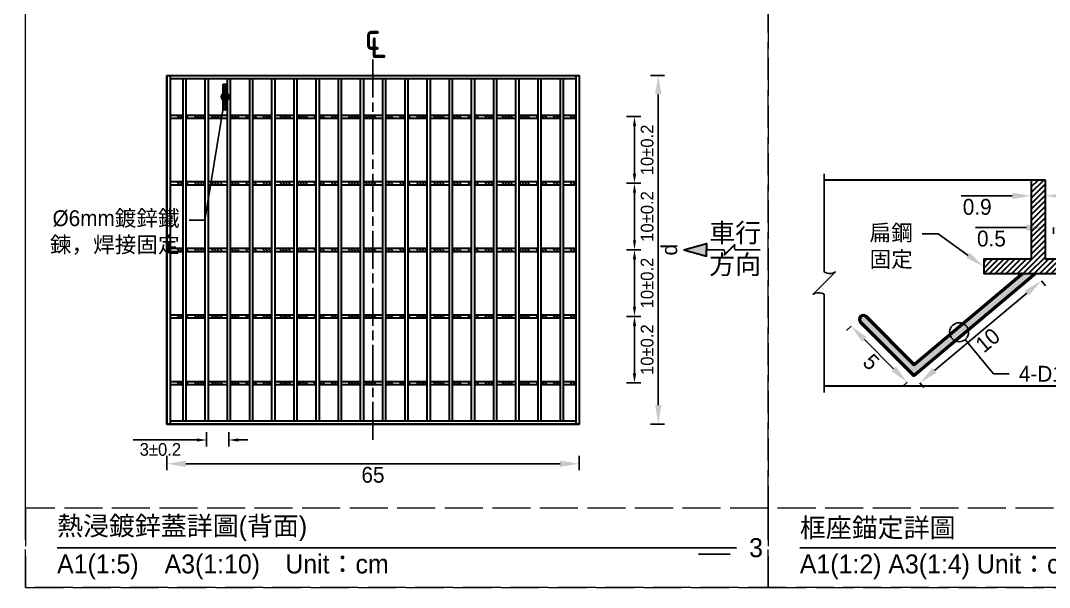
# Model space of a CAD drawing. Extents: x -2640 to 1802, y -2159 to 447.
# Drawn here: x -781.5 to -457, y -1114 to -935.2 of the extents above; entities that cross this region are included whole.
import ezdxf
from ezdxf import colors
from ezdxf.entities.mleader import LeaderData, LeaderLine
from ezdxf.math import Vec2, Vec3

# ---------------------------------------------------------------- set-up
doc = ezdxf.new("R2010")
doc.units = 0
doc.header["$MEASUREMENT"] = 0
doc.linetypes.add('ACAD_ISO02W100', pattern=[15, 12, -3])
doc.linetypes.add('ACAD_ISO08W100', pattern=[36, 24, -3, 6, -3])
doc.layers.add('一、4.基本-隱藏', color=9, linetype='ACAD_ISO02W100', lineweight=20, plot=False)
doc.layers.add('三、3.文字-註解文字', color=2, linetype='Continuous')
for name, color, linetype, lineweight in [('二、2.繪圖-施作項目', 181, 'Continuous', 30), ('二、5.繪圖-鋼筋', 60, 'Continuous', 50), ('二、6.繪圖-其他施作項目', 35, 'Continuous', 30)]:
    doc.layers.add(name, color=color, linetype=linetype, lineweight=lineweight)
doc.styles.add('次圖名(詳圖)', font='MS PGothic.ttf', dxfattribs={"height": 6})
doc.styles.add('註解文字', font='MS PGothic.ttf', dxfattribs={"height": 4})
doc.styles.add('註解文字(詳圖)', font='MS PGothic.ttf', dxfattribs={"height": 5})
doc.dimstyles.new('註解文字', dxfattribs={"dimtxt": 4, "dimasz": 3, "dimexe": 2, "dimexo": 5, "dimgap": 1, "dimtad": 2, "dimzin": 0, "dimdsep": 46, "dimtxsty": '註解文字', "dimcen": 0.1, "dimclrd": 144, "dimclre": 144, "dimclrt": 256, "dimadec": 0, "dimazin": 0, "dimtfac": 1, "dimtofl": 0, "dimtmove": 0, "dimatfit": 3, "dimfxlon": 1, "dimtolj": 1, "dimtzin": 0, "dimlwd": -1, "dimlwe": -1, "dimarcsym": 1})
doc.dimstyles.new('註解文字(詳圖)', dxfattribs={"dimtxt": 5, "dimasz": 6, "dimexe": 2, "dimexo": 5, "dimgap": 1, "dimtad": 2, "dimzin": 0, "dimdsep": 46, "dimtxsty": '註解文字(詳圖)', "dimcen": 0.1, "dimclrd": 144, "dimclre": 144, "dimclrt": 256, "dimadec": 0, "dimazin": 0, "dimtfac": 1, "dimtofl": 0, "dimtmove": 0, "dimatfit": 3, "dimfxlon": 1, "dimtolj": 1, "dimtzin": 0, "dimlwd": -1, "dimlwe": -1, "dimarcsym": 1})

# ---------------------------------------------------------------- blocks, each defined once
blk = doc.blocks.new('_Dot')
at = {"color": 0, "linetype": 'ByBlock', "lineweight": -2}
blk.add_line((-0.5, 0), (-1, 0), dxfattribs=at)
at = {"color": 0, "linetype": 'ByBlock', "const_width": 0.5}
blk.add_lwpolyline([(-0.25, 0, 1), (0.25, 0, 1)], format="xyb", close=True, dxfattribs=at)
blk = doc.blocks.new('*D60')
at = {"layer": 'Defpoints', "color": 0, "transparency": 16777216}
for p in [(-461.44, -1015), (-499.75, -1047.14), (-497.82, -1049.44)]:
    blk.add_point(p, dxfattribs=at)
at = {"layer": '三、3.文字-註解文字', "color": 144, "transparency": 16777216}
for p, q in [((-459.51, -1017.3), (-458.23, -1018.83)), ((-464.11, -1021.15), (-493.22, -1045.58)), ((-497.82, -1049.44), (-496.53, -1050.97))]:
    blk.add_line(p, q, dxfattribs=at)
for points in [[(-464.75, -1020.39), (-463.47, -1021.92), (-459.51, -1017.3)], [(-493.86, -1044.81), (-492.58, -1046.35), (-497.82, -1049.44)]]:
    blk.add_solid(points, dxfattribs=at)
at = {"layer": '三、3.文字-註解文字', "transparency": 16777216, "insert": (-476.42, -1036.05), "char_height": 5, "attachment_point": 5, "rotation": 40, "style": '註解文字(詳圖)'}
blk.add_mtext('\\A1;10', dxfattribs=at)
blk = doc.blocks.new('*D61')
at = {"layer": 'Defpoints', "color": 0, "transparency": 16777216}
for p in [(-519.54, -1031.58), (-517.42, -1029.46), (-499.75, -1047.14)]:
    blk.add_point(p, dxfattribs=at)
at = {"layer": '三、3.文字-註解文字', "color": 144, "transparency": 16777216}
for p, q in [((-519.54, -1031.58), (-520.96, -1033)), ((-506.11, -1045.02), (-515.3, -1035.83)), ((-501.87, -1049.26), (-503.28, -1050.67))]:
    blk.add_line(p, q, dxfattribs=at)
for points in [[(-514.59, -1035.12), (-516.01, -1036.53), (-519.54, -1031.58)], [(-505.4, -1044.31), (-506.82, -1045.73), (-501.87, -1049.26)]]:
    blk.add_solid(points, dxfattribs=at)
at = {"layer": '三、3.文字-註解文字', "transparency": 16777216, "insert": (-513.18, -1042.9), "char_height": 5, "attachment_point": 5, "rotation": 315, "style": '註解文字(詳圖)'}
blk.add_mtext('\\A1;5', dxfattribs=at)
blk = doc.blocks.new('_DotBlank')
at = {"color": 0, "linetype": 'ByBlock', "lineweight": -2}
blk.add_line((-0.5, 0), (-1, 0), dxfattribs=at)
blk.add_circle((0, 0), 0.5, dxfattribs=at)
blk = doc.blocks.new('*D59')
at = {"layer": 'Defpoints', "color": 0, "transparency": 16777216}
for p in [(-462.69, -985.5), (-458.19, -985.5), (-462.69, -990.5)]:
    blk.add_point(p, dxfattribs=at)
at = {"layer": '三、3.文字-註解文字', "color": 144, "transparency": 16777216}
for p, q in [((-468.69, -990.5), (-484.79, -990.5)), ((-462.69, -990.5), (-462.69, -992.5)), ((-458.19, -990.5), (-458.19, -992.5)), ((-452.19, -990.5), (-446.19, -990.5))]:
    blk.add_line(p, q, dxfattribs=at)
for points in [[(-468.69, -989.5), (-468.69, -991.5), (-462.69, -990.5)], [(-452.19, -989.5), (-452.19, -991.5), (-458.19, -990.5)]]:
    blk.add_solid(points, dxfattribs=at)
at = {"layer": '三、3.文字-註解文字', "transparency": 16777216, "insert": (-479.74, -994), "char_height": 5, "attachment_point": 5, "style": '註解文字(詳圖)'}
blk.add_mtext('\\A1;0.9', dxfattribs=at)
blk = doc.blocks.new('*D58')
at = {"layer": 'Defpoints', "color": 0, "transparency": 16777216}
for p in [(-458.19, -1000.19), (-458.19, -1000.5), (-455.69, -1000.19)]:
    blk.add_point(p, dxfattribs=at)
at = {"layer": '三、3.文字-註解文字', "color": 144, "transparency": 16777216}
for p, q in [((-464.19, -1000.5), (-480.32, -1000.5)), ((-458.19, -1000.5), (-458.19, -1002.5)), ((-455.69, -1000.5), (-455.69, -1002.5)), ((-449.69, -1000.5), (-443.69, -1000.5))]:
    blk.add_line(p, q, dxfattribs=at)
for points in [[(-464.19, -999.5), (-464.19, -1001.5), (-458.19, -1000.5)], [(-449.69, -999.5), (-449.69, -1001.5), (-455.69, -1000.5)]]:
    blk.add_solid(points, dxfattribs=at)
at = {"layer": '三、3.文字-註解文字', "transparency": 16777216, "insert": (-475.26, -1004), "char_height": 5, "attachment_point": 5, "style": '註解文字(詳圖)'}
blk.add_mtext('\\A1;0.5', dxfattribs=at)
blk = doc.blocks.new('*D85')
at = {"layer": 'Defpoints', "color": 0, "transparency": 16777216}
for p in [(-605.35, -952.5), (-605.35, -1062.5), (-580.35, -1062.5)]:
    blk.add_point(p, dxfattribs=at)
at = {"layer": '三、3.文字-註解文字', "color": 144, "transparency": 16777216}
for p, q in [((-582.85, -952.5), (-578.35, -952.5)), ((-580.35, -958.5), (-580.35, -1056.5)), ((-582.85, -1062.5), (-578.35, -1062.5))]:
    blk.add_line(p, q, dxfattribs=at)
for points in [[(-581.35, -958.5), (-579.35, -958.5), (-580.35, -952.5)], [(-581.35, -1056.5), (-579.35, -1056.5), (-580.35, -1062.5)]]:
    blk.add_solid(points, dxfattribs=at)
at = {"layer": '三、3.文字-註解文字', "transparency": 16777216, "insert": (-576.85, -1007.5), "char_height": 5, "attachment_point": 5, "rotation": 90, "style": '註解文字(詳圖)'}
blk.add_mtext('\\A1;d', dxfattribs=at)
blk = doc.blocks.new('*D86')
at = {"layer": 'Defpoints', "color": 0, "transparency": 16777216}
for p in [(-606.35, -965.5), (-606.35, -986.5), (-587.85, -986.5)]:
    blk.add_point(p, dxfattribs=at)
at = {"layer": '三、3.文字-註解文字', "color": 144, "transparency": 16777216}
for p, q in [((-590.35, -965.5), (-585.85, -965.5)), ((-587.85, -968.5), (-587.85, -983.5)), ((-590.35, -986.5), (-585.85, -986.5))]:
    blk.add_line(p, q, dxfattribs=at)
for points in [[(-588.35, -968.5), (-587.35, -968.5), (-587.85, -965.5)], [(-588.35, -983.5), (-587.35, -983.5), (-587.85, -986.5)]]:
    blk.add_solid(points, dxfattribs=at)
at = {"layer": '三、3.文字-註解文字', "transparency": 16777216, "insert": (-583.85, -976), "char_height": 4, "attachment_point": 5, "rotation": 90, "style": '註解文字'}
blk.add_mtext('\\A1;10%%P0.2', dxfattribs=at)
blk = doc.blocks.new('*D87')
at = {"layer": 'Defpoints', "color": 0, "transparency": 16777216}
for p in [(-606.35, -986.5), (-606.35, -1007.5), (-587.85, -1007.5)]:
    blk.add_point(p, dxfattribs=at)
at = {"layer": '三、3.文字-註解文字', "color": 144, "transparency": 16777216}
for p, q in [((-590.35, -986.5), (-585.85, -986.5)), ((-587.85, -989.5), (-587.85, -1004.5)), ((-590.35, -1007.5), (-585.85, -1007.5))]:
    blk.add_line(p, q, dxfattribs=at)
for points in [[(-588.35, -989.5), (-587.35, -989.5), (-587.85, -986.5)], [(-588.35, -1004.5), (-587.35, -1004.5), (-587.85, -1007.5)]]:
    blk.add_solid(points, dxfattribs=at)
at = {"layer": '三、3.文字-註解文字', "transparency": 16777216, "insert": (-583.85, -997), "char_height": 4, "attachment_point": 5, "rotation": 90, "style": '註解文字'}
blk.add_mtext('\\A1;10%%P0.2', dxfattribs=at)
blk = doc.blocks.new('*D88')
at = {"layer": 'Defpoints', "color": 0, "transparency": 16777216}
for p in [(-606.35, -1007.5), (-606.35, -1028.5), (-587.85, -1028.5)]:
    blk.add_point(p, dxfattribs=at)
at = {"layer": '三、3.文字-註解文字', "color": 144, "transparency": 16777216}
for p, q in [((-590.35, -1007.5), (-585.85, -1007.5)), ((-587.85, -1010.5), (-587.85, -1025.5)), ((-590.35, -1028.5), (-585.85, -1028.5))]:
    blk.add_line(p, q, dxfattribs=at)
for points in [[(-588.35, -1010.5), (-587.35, -1010.5), (-587.85, -1007.5)], [(-588.35, -1025.5), (-587.35, -1025.5), (-587.85, -1028.5)]]:
    blk.add_solid(points, dxfattribs=at)
at = {"layer": '三、3.文字-註解文字', "transparency": 16777216, "insert": (-583.85, -1018), "char_height": 4, "attachment_point": 5, "rotation": 90, "style": '註解文字'}
blk.add_mtext('\\A1;10%%P0.2', dxfattribs=at)
blk = doc.blocks.new('*D89')
at = {"layer": 'Defpoints', "color": 0, "transparency": 16777216}
for p in [(-735.35, -1062.5), (-605.35, -1062.5), (-605.35, -1075)]:
    blk.add_point(p, dxfattribs=at)
at = {"layer": '三、3.文字-註解文字', "color": 144, "transparency": 16777216}
for p, q in [((-735.35, -1072.5), (-735.35, -1077)), ((-605.35, -1072.5), (-605.35, -1077)), ((-729.35, -1075), (-611.35, -1075))]:
    blk.add_line(p, q, dxfattribs=at)
for points in [[(-729.35, -1074), (-729.35, -1076), (-735.35, -1075)], [(-611.35, -1074), (-611.35, -1076), (-605.35, -1075)]]:
    blk.add_solid(points, dxfattribs=at)
at = {"layer": '三、3.文字-註解文字', "transparency": 16777216, "insert": (-670.35, -1078.5), "char_height": 5, "attachment_point": 5, "style": '註解文字(詳圖)'}
blk.add_mtext('\\A1;65', dxfattribs=at)
blk = doc.blocks.new('*D90')
at = {"layer": 'Defpoints', "color": 0, "transparency": 16777216}
for p in [(-722.85, -1055.5), (-715.85, -1055.5), (-715.85, -1067.5)]:
    blk.add_point(p, dxfattribs=at)
at = {"layer": '三、3.文字-註解文字', "color": 144, "transparency": 16777216}
for p, q in [((-725.85, -1067.5), (-745.98, -1067.5)), ((-722.85, -1065), (-722.85, -1069.5)), ((-715.85, -1065), (-715.85, -1069.5)), ((-712.85, -1067.5), (-709.85, -1067.5))]:
    blk.add_line(p, q, dxfattribs=at)
for points in [[(-725.85, -1067), (-725.85, -1068), (-722.85, -1067.5)], [(-712.85, -1067), (-712.85, -1068), (-715.85, -1067.5)]]:
    blk.add_solid(points, dxfattribs=at)
at = {"layer": '三、3.文字-註解文字', "transparency": 16777216, "insert": (-737.41, -1070.5), "char_height": 4, "attachment_point": 5, "style": '註解文字'}
blk.add_mtext('\\A1;3%%P0.2', dxfattribs=at)
blk = doc.blocks.new('車行方向')
at = {"layer": '二、6.繪圖-其他施作項目', "ltscale": 0.1}
h = blk.add_hatch(color=256, dxfattribs=at)
h.dxf.hatch_style = 1
h.paths.add_polyline_path([(122.72, 334.65), (115.6, 332.66), (122.72, 330.66), (122.72, 332.65)])
for points in [[(115.6, 332.66), (122.72, 334.65), (122.72, 332.65), (122.72, 332.65)], [(115.6, 332.66), (122.72, 330.66), (122.72, 332.65), (122.72, 332.65)]]:
    blk.add_lwpolyline(points, dxfattribs=at)
at = {"layer": '二、6.繪圖-其他施作項目', "ltscale": 0.1, "const_width": 0.5}
blk.add_lwpolyline([(128.24, 332.65, 0.282843), (128.24, 334.42), (131.78, 330.88, -0.282843), (131.78, 332.65)], format="xyb", dxfattribs=at)
for points in [[(122.72, 332.65), (128.24, 332.65)], [(131.78, 332.65), (139.68, 332.65)]]:
    blk.add_lwpolyline(points, dxfattribs=at)
blk = doc.blocks.new('*D84')
at = {"layer": 'Defpoints', "color": 0, "transparency": 16777216}
for p in [(-606.35, -1028.5), (-606.35, -1049.5), (-587.85, -1049.5)]:
    blk.add_point(p, dxfattribs=at)
at = {"layer": '三、3.文字-註解文字', "color": 144, "transparency": 16777216}
for p, q in [((-590.35, -1028.5), (-585.85, -1028.5)), ((-587.85, -1031.5), (-587.85, -1046.5)), ((-590.35, -1049.5), (-585.85, -1049.5))]:
    blk.add_line(p, q, dxfattribs=at)
for points in [[(-588.35, -1031.5), (-587.35, -1031.5), (-587.85, -1028.5)], [(-588.35, -1046.5), (-587.35, -1046.5), (-587.85, -1049.5)]]:
    blk.add_solid(points, dxfattribs=at)
at = {"layer": '三、3.文字-註解文字', "transparency": 16777216, "insert": (-583.85, -1039), "char_height": 4, "attachment_point": 5, "rotation": 90, "style": '註解文字'}
blk.add_mtext('\\A1;10%%P0.2', dxfattribs=at)

msp = doc.modelspace()

# ---------------------------------------------------------------- hatches: boundary and pattern name
at = {"layer": '二、2.繪圖-施作項目'}
h = msp.add_hatch(dxfattribs=at)
h.set_pattern_fill('ANSI37', color=144, scale=5)
h.set_pattern_definition([(45, (312.1575, -27.59146), (-0.44194174, 0.44194174), []), (135, (312.1575, -27.59146), (-0.44194174, -0.44194174), [])])
h.paths.add_polyline_path([(-716.347, -955.25), (-717.597, -955.25), (-717.597, -963.25), (-716.347, -963.25)])
h = msp.add_hatch(dxfattribs=at)
h.set_pattern_fill('ANSI34', color=256, scale=0.2, angle=270)
h.set_pattern_definition([(315, (-3965.2845, -3882.5812), (2.6940768, 2.6940768), []), (315, (-3965.2845, -3883.4792), (2.6940768, 2.6940768), []), (315, (-3965.2845, -3884.3773), (2.6940768, 2.6940768), []), (315, (-3965.2845, -3885.2753), (2.6940768, 2.6940768), [])])
h.paths.add_polyline_path([(-730.347, -965), (-734.347, -965), (-734.347, -966), (-730.347, -966)])
h.paths.add_polyline_path([(-723.347, -965), (-729.347, -965), (-729.347, -966), (-723.347, -966)])
h.paths.add_polyline_path([(-716.347, -965), (-722.347, -965), (-722.347, -966), (-716.347, -966)])
h.paths.add_polyline_path([(-709.347, -965), (-715.347, -965), (-715.347, -966), (-709.347, -966)])
h.paths.add_polyline_path([(-702.347, -965), (-708.347, -965), (-708.347, -966), (-702.347, -966)])
h.paths.add_polyline_path([(-695.347, -965), (-701.347, -965), (-701.347, -966), (-695.347, -966)])
h.paths.add_polyline_path([(-688.347, -965), (-694.347, -965), (-694.347, -966), (-688.347, -966)])
h.paths.add_polyline_path([(-681.347, -965), (-687.347, -965), (-687.347, -966), (-681.347, -966)])
h.paths.add_polyline_path([(-674.347, -965), (-680.347, -965), (-680.347, -966), (-674.347, -966)])
h.paths.add_polyline_path([(-667.347, -965), (-673.347, -965), (-673.347, -966), (-667.347, -966)])
h.paths.add_polyline_path([(-660.347, -965), (-666.347, -965), (-666.347, -966), (-660.347, -966)])
h.paths.add_polyline_path([(-653.347, -965), (-659.347, -965), (-659.347, -966), (-653.347, -966)])
h.paths.add_polyline_path([(-646.347, -965), (-652.347, -965), (-652.347, -966), (-646.347, -966)])
h.paths.add_polyline_path([(-639.347, -965), (-645.347, -965), (-645.347, -966), (-639.347, -966)])
h.paths.add_polyline_path([(-632.347, -965), (-638.347, -965), (-638.347, -966), (-632.347, -966)])
h.paths.add_polyline_path([(-625.347, -965), (-631.347, -965), (-631.347, -966), (-625.347, -966)])
h.paths.add_polyline_path([(-618.347, -965), (-624.347, -965), (-624.347, -966), (-618.347, -966)])
h.paths.add_polyline_path([(-611.347, -965), (-617.347, -965), (-617.347, -966), (-611.347, -966)])
h.paths.add_polyline_path([(-606.347, -965), (-610.347, -965), (-610.347, -966), (-606.347, -966)])
h = msp.add_hatch(dxfattribs=at)
h.set_pattern_fill('ANSI34', color=256, scale=0.2, angle=270)
h.set_pattern_definition([(315, (-3965.2845, -3903.5812), (2.6940768, 2.6940768), []), (315, (-3965.2845, -3904.4792), (2.6940768, 2.6940768), []), (315, (-3965.2845, -3905.3773), (2.6940768, 2.6940768), []), (315, (-3965.2845, -3906.2753), (2.6940768, 2.6940768), [])])
h.paths.add_polyline_path([(-730.347, -986), (-734.347, -986), (-734.347, -987), (-730.347, -987)])
h.paths.add_polyline_path([(-723.347, -986), (-729.347, -986), (-729.347, -987), (-723.347, -987)])
h.paths.add_polyline_path([(-716.347, -986), (-722.347, -986), (-722.347, -987), (-716.347, -987)])
h.paths.add_polyline_path([(-709.347, -986), (-715.347, -986), (-715.347, -987), (-709.347, -987)])
h.paths.add_polyline_path([(-702.347, -986), (-708.347, -986), (-708.347, -987), (-702.347, -987)])
h.paths.add_polyline_path([(-695.347, -986), (-701.347, -986), (-701.347, -987), (-695.347, -987)])
h.paths.add_polyline_path([(-688.347, -986), (-694.347, -986), (-694.347, -987), (-688.347, -987)])
h.paths.add_polyline_path([(-681.347, -986), (-687.347, -986), (-687.347, -987), (-681.347, -987)])
h.paths.add_polyline_path([(-674.347, -986), (-680.347, -986), (-680.347, -987), (-674.347, -987)])
h.paths.add_polyline_path([(-667.347, -986), (-673.347, -986), (-673.347, -987), (-667.347, -987)])
h.paths.add_polyline_path([(-660.347, -986), (-666.347, -986), (-666.347, -987), (-660.347, -987)])
h.paths.add_polyline_path([(-653.347, -986), (-659.347, -986), (-659.347, -987), (-653.347, -987)])
h.paths.add_polyline_path([(-646.347, -986), (-652.347, -986), (-652.347, -987), (-646.347, -987)])
h.paths.add_polyline_path([(-639.347, -986), (-645.347, -986), (-645.347, -987), (-639.347, -987)])
h.paths.add_polyline_path([(-632.347, -986), (-638.347, -986), (-638.347, -987), (-632.347, -987)])
h.paths.add_polyline_path([(-625.347, -986), (-631.347, -986), (-631.347, -987), (-625.347, -987)])
h.paths.add_polyline_path([(-618.347, -986), (-624.347, -986), (-624.347, -987), (-618.347, -987)])
h.paths.add_polyline_path([(-611.347, -986), (-617.347, -986), (-617.347, -987), (-611.347, -987)])
h.paths.add_polyline_path([(-606.347, -986), (-610.347, -986), (-610.347, -987), (-606.347, -987)])
h = msp.add_hatch(dxfattribs=at)
h.set_pattern_fill('ANSI31', color=256, scale=10)
h.set_pattern_definition([(45, (-409.7585, 28.7088), (-0.8838835, 0.8838835), [])])
h.paths.add_polyline_path([(-462.693, -1010.5), (-477.693, -1010.5), (-477.693, -1015), (-445.193, -1015), (-445.193, -1010.5), (-458.193, -1010.5), (-458.193, -985.5), (-462.693, -985.5)])
h = msp.add_hatch(dxfattribs=at)
h.set_pattern_fill('ANSI34', color=256, scale=0.2, angle=270)
h.set_pattern_definition([(315, (-3965.2845, -3924.5812), (2.6940768, 2.6940768), []), (315, (-3965.2845, -3925.4792), (2.6940768, 2.6940768), []), (315, (-3965.2845, -3926.3773), (2.6940768, 2.6940768), []), (315, (-3965.2845, -3927.2753), (2.6940768, 2.6940768), [])])
h.paths.add_polyline_path([(-730.347, -1007), (-734.347, -1007), (-734.347, -1008), (-730.347, -1008)])
h.paths.add_polyline_path([(-723.347, -1007), (-729.347, -1007), (-729.347, -1008), (-723.347, -1008)])
h.paths.add_polyline_path([(-716.347, -1007), (-722.347, -1007), (-722.347, -1008), (-716.347, -1008)])
h.paths.add_polyline_path([(-709.347, -1007), (-715.347, -1007), (-715.347, -1008), (-709.347, -1008)])
h.paths.add_polyline_path([(-702.347, -1007), (-708.347, -1007), (-708.347, -1008), (-702.347, -1008)])
h.paths.add_polyline_path([(-695.347, -1007), (-701.347, -1007), (-701.347, -1008), (-695.347, -1008)])
h.paths.add_polyline_path([(-688.347, -1007), (-694.347, -1007), (-694.347, -1008), (-688.347, -1008)])
h.paths.add_polyline_path([(-681.347, -1007), (-687.347, -1007), (-687.347, -1008), (-681.347, -1008)])
h.paths.add_polyline_path([(-674.347, -1007), (-680.347, -1007), (-680.347, -1008), (-674.347, -1008)])
h.paths.add_polyline_path([(-667.347, -1007), (-673.347, -1007), (-673.347, -1008), (-667.347, -1008)])
h.paths.add_polyline_path([(-660.347, -1007), (-666.347, -1007), (-666.347, -1008), (-660.347, -1008)])
h.paths.add_polyline_path([(-653.347, -1007), (-659.347, -1007), (-659.347, -1008), (-653.347, -1008)])
h.paths.add_polyline_path([(-646.347, -1007), (-652.347, -1007), (-652.347, -1008), (-646.347, -1008)])
h.paths.add_polyline_path([(-639.347, -1007), (-645.347, -1007), (-645.347, -1008), (-639.347, -1008)])
h.paths.add_polyline_path([(-632.347, -1007), (-638.347, -1007), (-638.347, -1008), (-632.347, -1008)])
h.paths.add_polyline_path([(-625.347, -1007), (-631.347, -1007), (-631.347, -1008), (-625.347, -1008)])
h.paths.add_polyline_path([(-618.347, -1007), (-624.347, -1007), (-624.347, -1008), (-618.347, -1008)])
h.paths.add_polyline_path([(-611.347, -1007), (-617.347, -1007), (-617.347, -1008), (-611.347, -1008)])
h.paths.add_polyline_path([(-606.347, -1007), (-610.347, -1007), (-610.347, -1008), (-606.347, -1008)])
h = msp.add_hatch(dxfattribs=at)
h.set_pattern_fill('ANSI34', color=256, scale=0.2, angle=270)
h.set_pattern_definition([(315, (-3965.2845, -3945.5812), (2.6940768, 2.6940768), []), (315, (-3965.2845, -3946.4792), (2.6940768, 2.6940768), []), (315, (-3965.2845, -3947.3773), (2.6940768, 2.6940768), []), (315, (-3965.2845, -3948.2753), (2.6940768, 2.6940768), [])])
h.paths.add_polyline_path([(-730.347, -1028), (-734.347, -1028), (-734.347, -1029), (-730.347, -1029)])
h.paths.add_polyline_path([(-723.347, -1028), (-729.347, -1028), (-729.347, -1029), (-723.347, -1029)])
h.paths.add_polyline_path([(-716.347, -1028), (-722.347, -1028), (-722.347, -1029), (-716.347, -1029)])
h.paths.add_polyline_path([(-709.347, -1028), (-715.347, -1028), (-715.347, -1029), (-709.347, -1029)])
h.paths.add_polyline_path([(-702.347, -1028), (-708.347, -1028), (-708.347, -1029), (-702.347, -1029)])
h.paths.add_polyline_path([(-695.347, -1028), (-701.347, -1028), (-701.347, -1029), (-695.347, -1029)])
h.paths.add_polyline_path([(-688.347, -1028), (-694.347, -1028), (-694.347, -1029), (-688.347, -1029)])
h.paths.add_polyline_path([(-681.347, -1028), (-687.347, -1028), (-687.347, -1029), (-681.347, -1029)])
h.paths.add_polyline_path([(-674.347, -1028), (-680.347, -1028), (-680.347, -1029), (-674.347, -1029)])
h.paths.add_polyline_path([(-667.347, -1028), (-673.347, -1028), (-673.347, -1029), (-667.347, -1029)])
h.paths.add_polyline_path([(-660.347, -1028), (-666.347, -1028), (-666.347, -1029), (-660.347, -1029)])
h.paths.add_polyline_path([(-653.347, -1028), (-659.347, -1028), (-659.347, -1029), (-653.347, -1029)])
h.paths.add_polyline_path([(-646.347, -1028), (-652.347, -1028), (-652.347, -1029), (-646.347, -1029)])
h.paths.add_polyline_path([(-639.347, -1028), (-645.347, -1028), (-645.347, -1029), (-639.347, -1029)])
h.paths.add_polyline_path([(-632.347, -1028), (-638.347, -1028), (-638.347, -1029), (-632.347, -1029)])
h.paths.add_polyline_path([(-625.347, -1028), (-631.347, -1028), (-631.347, -1029), (-625.347, -1029)])
h.paths.add_polyline_path([(-618.347, -1028), (-624.347, -1028), (-624.347, -1029), (-618.347, -1029)])
h.paths.add_polyline_path([(-611.347, -1028), (-617.347, -1028), (-617.347, -1029), (-611.347, -1029)])
h.paths.add_polyline_path([(-606.347, -1028), (-610.347, -1028), (-610.347, -1029), (-606.347, -1029)])
h = msp.add_hatch(dxfattribs=at)
h.set_pattern_fill('ANSI34', color=256, scale=0.2, angle=270)
h.set_pattern_definition([(315, (-3965.2845, -3966.5812), (2.6940768, 2.6940768), []), (315, (-3965.2845, -3967.4792), (2.6940768, 2.6940768), []), (315, (-3965.2845, -3968.3773), (2.6940768, 2.6940768), []), (315, (-3965.2845, -3969.2753), (2.6940768, 2.6940768), [])])
h.paths.add_polyline_path([(-730.347, -1049), (-734.347, -1049), (-734.347, -1050), (-730.347, -1050)])
h.paths.add_polyline_path([(-723.347, -1049), (-729.347, -1049), (-729.347, -1050), (-723.347, -1050)])
h.paths.add_polyline_path([(-716.347, -1049), (-722.347, -1049), (-722.347, -1050), (-716.347, -1050)])
h.paths.add_polyline_path([(-709.347, -1049), (-715.347, -1049), (-715.347, -1050), (-709.347, -1050)])
h.paths.add_polyline_path([(-702.347, -1049), (-708.347, -1049), (-708.347, -1050), (-702.347, -1050)])
h.paths.add_polyline_path([(-695.347, -1049), (-701.347, -1049), (-701.347, -1050), (-695.347, -1050)])
h.paths.add_polyline_path([(-688.347, -1049), (-694.347, -1049), (-694.347, -1050), (-688.347, -1050)])
h.paths.add_polyline_path([(-681.347, -1049), (-687.347, -1049), (-687.347, -1050), (-681.347, -1050)])
h.paths.add_polyline_path([(-674.347, -1049), (-680.347, -1049), (-680.347, -1050), (-674.347, -1050)])
h.paths.add_polyline_path([(-667.347, -1049), (-673.347, -1049), (-673.347, -1050), (-667.347, -1050)])
h.paths.add_polyline_path([(-660.347, -1049), (-666.347, -1049), (-666.347, -1050), (-660.347, -1050)])
h.paths.add_polyline_path([(-653.347, -1049), (-659.347, -1049), (-659.347, -1050), (-653.347, -1050)])
h.paths.add_polyline_path([(-646.347, -1049), (-652.347, -1049), (-652.347, -1050), (-646.347, -1050)])
h.paths.add_polyline_path([(-639.347, -1049), (-645.347, -1049), (-645.347, -1050), (-639.347, -1050)])
h.paths.add_polyline_path([(-632.347, -1049), (-638.347, -1049), (-638.347, -1050), (-632.347, -1050)])
h.paths.add_polyline_path([(-625.347, -1049), (-631.347, -1049), (-631.347, -1050), (-625.347, -1050)])
h.paths.add_polyline_path([(-618.347, -1049), (-624.347, -1049), (-624.347, -1050), (-618.347, -1050)])
h.paths.add_polyline_path([(-611.347, -1049), (-617.347, -1049), (-617.347, -1050), (-611.347, -1050)])
h.paths.add_polyline_path([(-606.347, -1049), (-610.347, -1049), (-610.347, -1050), (-606.347, -1050)])
at = {"layer": '二、5.繪圖-鋼筋'}
h = msp.add_hatch(color=256, dxfattribs=at)
h.dxf.hatch_style = 1
h.paths.add_polyline_path([(-461.443, -1015), (-465.333, -1015), (-499.598, -1043.752), (-514.771, -1028.578, 1), (-516.539, -1030.346), (-499.745, -1047.139)])

# ---------------------------------------------------------------- linework, layer by layer
at = {"layer": '一、4.基本-隱藏'}
for points in [[(-780, -607), (0, -607), (0, -1114), (-780, -1114)], [(-780, -932), (-545.693, -932), (-545.693, -1089), (-780, -1089)], [(-545.693, -932), (-365.693, -932), (-365.693, -1089), (-545.693, -1089)], [(-780, -1114), (-545.693, -1114), (-545.693, -1089), (-780, -1089)], [(-545.693, -1114), (-365.693, -1114), (-365.693, -1089), (-545.693, -1089)]]:
    msp.add_lwpolyline(points, close=True, dxfattribs=at)
at = {"layer": '三、3.文字-註解文字', "linetype": 'ACAD_ISO08W100', "ltscale": 0.5}
msp.add_lwpolyline([(-670.347, -947.5), (-670.347, -1067.5)], dxfattribs=at)
at = {"layer": '三、3.文字-註解文字'}
msp.add_lwpolyline([(-527.98, -1052.5), (-527.98, -1021.536, 0.2828427), (-531.515, -1021.536), (-524.444, -1014.464, -0.2828427), (-527.98, -1014.464), (-527.98, -983.5)], format="xyb", dxfattribs=at)
for points in [[(-770, -1101.5), (-555.693, -1101.5)], [(-535.693, -1101.5), (-375.693, -1101.5)], [(-557.693, -1103.5), (-567.693, -1103.5)]]:
    msp.add_lwpolyline(points, dxfattribs=at)
at = {"layer": '二、2.繪圖-施作項目'}
for points in [[(-735.347, -952.5), (-605.347, -952.5)], [(-735.347, -952.5), (-735.347, -1062.5)], [(-734.347, -952.5), (-734.347, -1062.5)], [(-734.347, -953.5), (-606.347, -953.5)], [(-730.347, -953.5), (-730.347, -1061.5)], [(-729.347, -953.5), (-729.347, -1061.5)], [(-723.347, -953.5), (-723.347, -1061.5)], [(-722.347, -953.5), (-722.347, -1061.5)], [(-716.347, -953.5), (-716.347, -1061.5)], [(-715.347, -953.5), (-715.347, -1061.5)], [(-709.347, -953.5), (-709.347, -1061.5)], [(-708.347, -953.5), (-708.347, -1061.5)], [(-702.347, -953.5), (-702.347, -1061.5)], [(-701.347, -953.5), (-701.347, -1061.5)], [(-695.347, -953.5), (-695.347, -1061.5)], [(-694.347, -953.5), (-694.347, -1061.5)], [(-688.347, -953.5), (-688.347, -1061.5)], [(-687.347, -953.5), (-687.347, -1061.5)], [(-681.347, -953.5), (-681.347, -1061.5)], [(-680.347, -953.5), (-680.347, -1061.5)], [(-674.347, -953.5), (-674.347, -1061.5)], [(-673.347, -953.5), (-673.347, -1061.5)], [(-667.347, -953.5), (-667.347, -1061.5)], [(-666.347, -953.5), (-666.347, -1061.5)], [(-660.347, -953.5), (-660.347, -1061.5)], [(-659.347, -953.5), (-659.347, -1061.5)], [(-653.347, -953.5), (-653.347, -1061.5)], [(-652.347, -953.5), (-652.347, -1061.5)], [(-646.347, -953.5), (-646.347, -1061.5)], [(-645.347, -953.5), (-645.347, -1061.5)], [(-639.347, -953.5), (-639.347, -1061.5)], [(-638.347, -953.5), (-638.347, -1061.5)], [(-632.347, -953.5), (-632.347, -1061.5)], [(-631.347, -953.5), (-631.347, -1061.5)], [(-625.347, -953.5), (-625.347, -1061.5)], [(-624.347, -953.5), (-624.347, -1061.5)], [(-618.347, -953.5), (-618.347, -1061.5)], [(-617.347, -953.5), (-617.347, -1061.5)], [(-611.347, -953.5), (-611.347, -1061.5)], [(-610.347, -953.5), (-610.347, -1061.5)], [(-606.347, -952.5), (-606.347, -1062.5)], [(-605.347, -952.5), (-605.347, -1062.5)], [(-717.597, -963.25), (-717.597, -955.25)], [(-717.597, -955.25), (-716.347, -955.25)], [(-716.347, -963.25), (-716.347, -955.25)], [(-717.597, -963.25), (-716.347, -963.25)], [(-734.347, -965), (-730.347, -965)], [(-734.347, -966), (-730.347, -966)], [(-729.347, -965), (-723.347, -965)], [(-729.347, -966), (-723.347, -966)], [(-722.347, -965), (-716.347, -965)], [(-722.347, -966), (-716.347, -966)], [(-715.347, -965), (-709.347, -965)], [(-715.347, -966), (-709.347, -966)], [(-708.347, -965), (-702.347, -965)], [(-708.347, -966), (-702.347, -966)], [(-701.347, -965), (-695.347, -965)], [(-701.347, -966), (-695.347, -966)], [(-694.347, -965), (-688.347, -965)], [(-694.347, -966), (-688.347, -966)], [(-687.347, -965), (-681.347, -965)], [(-687.347, -966), (-681.347, -966)], [(-680.347, -965), (-674.347, -965)], [(-680.347, -966), (-674.347, -966)], [(-673.347, -965), (-667.347, -965)], [(-673.347, -966), (-667.347, -966)], [(-666.347, -965), (-660.347, -965)], [(-666.347, -966), (-660.347, -966)], [(-659.347, -965), (-653.347, -965)], [(-659.347, -966), (-653.347, -966)], [(-652.347, -965), (-646.347, -965)], [(-652.347, -966), (-646.347, -966)], [(-645.347, -965), (-639.347, -965)], [(-645.347, -966), (-639.347, -966)], [(-638.347, -965), (-632.347, -965)], [(-638.347, -966), (-632.347, -966)], [(-631.347, -965), (-625.347, -965)], [(-631.347, -966), (-625.347, -966)], [(-624.347, -965), (-618.347, -965)], [(-624.347, -966), (-618.347, -966)], [(-617.347, -965), (-611.347, -965)], [(-617.347, -966), (-611.347, -966)], [(-610.347, -965), (-606.347, -965)], [(-610.347, -966), (-606.347, -966)], [(-734.347, -986), (-730.347, -986)], [(-729.347, -986), (-723.347, -986)], [(-722.347, -986), (-716.347, -986)], [(-715.347, -986), (-709.347, -986)], [(-708.347, -986), (-702.347, -986)], [(-701.347, -986), (-695.347, -986)], [(-694.347, -986), (-688.347, -986)], [(-687.347, -986), (-681.347, -986)], [(-680.347, -986), (-674.347, -986)], [(-673.347, -986), (-667.347, -986)], [(-666.347, -986), (-660.347, -986)], [(-659.347, -986), (-653.347, -986)], [(-652.347, -986), (-646.347, -986)], [(-645.347, -986), (-639.347, -986)], [(-638.347, -986), (-632.347, -986)], [(-631.347, -986), (-625.347, -986)], [(-624.347, -986), (-618.347, -986)], [(-617.347, -986), (-611.347, -986)], [(-610.347, -986), (-606.347, -986)], [(-462.693, -985.5), (-527.98, -985.5)], [(-734.347, -987), (-730.347, -987)], [(-729.347, -987), (-723.347, -987)], [(-722.347, -987), (-716.347, -987)], [(-715.347, -987), (-709.347, -987)], [(-708.347, -987), (-702.347, -987)], [(-701.347, -987), (-695.347, -987)], [(-694.347, -987), (-688.347, -987)], [(-687.347, -987), (-681.347, -987)], [(-680.347, -987), (-674.347, -987)], [(-673.347, -987), (-667.347, -987)], [(-666.347, -987), (-660.347, -987)], [(-659.347, -987), (-653.347, -987)], [(-652.347, -987), (-646.347, -987)], [(-645.347, -987), (-639.347, -987)], [(-638.347, -987), (-632.347, -987)], [(-631.347, -987), (-625.347, -987)], [(-624.347, -987), (-618.347, -987)], [(-617.347, -987), (-611.347, -987)], [(-610.347, -987), (-606.347, -987)], [(-734.347, -1007), (-730.347, -1007)], [(-734.347, -1008), (-730.347, -1008)], [(-729.347, -1007), (-723.347, -1007)], [(-729.347, -1008), (-723.347, -1008)], [(-722.347, -1007), (-716.347, -1007)], [(-722.347, -1008), (-716.347, -1008)], [(-715.347, -1007), (-709.347, -1007)], [(-715.347, -1008), (-709.347, -1008)], [(-708.347, -1007), (-702.347, -1007)], [(-708.347, -1008), (-702.347, -1008)], [(-701.347, -1007), (-695.347, -1007)], [(-701.347, -1008), (-695.347, -1008)], [(-694.347, -1007), (-688.347, -1007)], [(-694.347, -1008), (-688.347, -1008)], [(-687.347, -1007), (-681.347, -1007)], [(-687.347, -1008), (-681.347, -1008)], [(-680.347, -1007), (-674.347, -1007)], [(-680.347, -1008), (-674.347, -1008)], [(-673.347, -1007), (-667.347, -1007)], [(-673.347, -1008), (-667.347, -1008)], [(-666.347, -1007), (-660.347, -1007)], [(-666.347, -1008), (-660.347, -1008)], [(-659.347, -1007), (-653.347, -1007)], [(-659.347, -1008), (-653.347, -1008)], [(-652.347, -1007), (-646.347, -1007)], [(-652.347, -1008), (-646.347, -1008)], [(-645.347, -1007), (-639.347, -1007)], [(-645.347, -1008), (-639.347, -1008)], [(-638.347, -1007), (-632.347, -1007)], [(-638.347, -1008), (-632.347, -1008)], [(-631.347, -1007), (-625.347, -1007)], [(-631.347, -1008), (-625.347, -1008)], [(-624.347, -1007), (-618.347, -1007)], [(-624.347, -1008), (-618.347, -1008)], [(-617.347, -1007), (-611.347, -1007)], [(-617.347, -1008), (-611.347, -1008)], [(-610.347, -1007), (-606.347, -1007)], [(-610.347, -1008), (-606.347, -1008)], [(-734.347, -1028), (-730.347, -1028)], [(-729.347, -1028), (-723.347, -1028)], [(-722.347, -1028), (-716.347, -1028)], [(-715.347, -1028), (-709.347, -1028)], [(-708.347, -1028), (-702.347, -1028)], [(-701.347, -1028), (-695.347, -1028)], [(-694.347, -1028), (-688.347, -1028)], [(-687.347, -1028), (-681.347, -1028)], [(-680.347, -1028), (-674.347, -1028)], [(-673.347, -1028), (-667.347, -1028)], [(-666.347, -1028), (-660.347, -1028)], [(-659.347, -1028), (-653.347, -1028)], [(-652.347, -1028), (-646.347, -1028)], [(-645.347, -1028), (-639.347, -1028)], [(-638.347, -1028), (-632.347, -1028)], [(-631.347, -1028), (-625.347, -1028)], [(-624.347, -1028), (-618.347, -1028)], [(-617.347, -1028), (-611.347, -1028)], [(-610.347, -1028), (-606.347, -1028)], [(-734.347, -1029), (-730.347, -1029)], [(-729.347, -1029), (-723.347, -1029)], [(-722.347, -1029), (-716.347, -1029)], [(-715.347, -1029), (-709.347, -1029)], [(-708.347, -1029), (-702.347, -1029)], [(-701.347, -1029), (-695.347, -1029)], [(-694.347, -1029), (-688.347, -1029)], [(-687.347, -1029), (-681.347, -1029)], [(-680.347, -1029), (-674.347, -1029)], [(-673.347, -1029), (-667.347, -1029)], [(-666.347, -1029), (-660.347, -1029)], [(-659.347, -1029), (-653.347, -1029)], [(-652.347, -1029), (-646.347, -1029)], [(-645.347, -1029), (-639.347, -1029)], [(-638.347, -1029), (-632.347, -1029)], [(-631.347, -1029), (-625.347, -1029)], [(-624.347, -1029), (-618.347, -1029)], [(-617.347, -1029), (-611.347, -1029)], [(-610.347, -1029), (-606.347, -1029)], [(-734.347, -1049), (-730.347, -1049)], [(-734.347, -1050), (-730.347, -1050)], [(-729.347, -1049), (-723.347, -1049)], [(-729.347, -1050), (-723.347, -1050)], [(-722.347, -1049), (-716.347, -1049)], [(-722.347, -1050), (-716.347, -1050)], [(-715.347, -1049), (-709.347, -1049)], [(-715.347, -1050), (-709.347, -1050)], [(-708.347, -1049), (-702.347, -1049)], [(-708.347, -1050), (-702.347, -1050)], [(-701.347, -1049), (-695.347, -1049)], [(-701.347, -1050), (-695.347, -1050)], [(-694.347, -1049), (-688.347, -1049)], [(-694.347, -1050), (-688.347, -1050)], [(-687.347, -1049), (-681.347, -1049)], [(-687.347, -1050), (-681.347, -1050)], [(-680.347, -1049), (-674.347, -1049)], [(-680.347, -1050), (-674.347, -1050)], [(-673.347, -1049), (-667.347, -1049)], [(-673.347, -1050), (-667.347, -1050)], [(-666.347, -1049), (-660.347, -1049)], [(-666.347, -1050), (-660.347, -1050)], [(-659.347, -1049), (-653.347, -1049)], [(-659.347, -1050), (-653.347, -1050)], [(-652.347, -1049), (-646.347, -1049)], [(-652.347, -1050), (-646.347, -1050)], [(-645.347, -1049), (-639.347, -1049)], [(-645.347, -1050), (-639.347, -1050)], [(-638.347, -1049), (-632.347, -1049)], [(-638.347, -1050), (-632.347, -1050)], [(-631.347, -1049), (-625.347, -1049)], [(-631.347, -1050), (-625.347, -1050)], [(-624.347, -1049), (-618.347, -1049)], [(-624.347, -1050), (-618.347, -1050)], [(-617.347, -1049), (-611.347, -1049)], [(-617.347, -1050), (-611.347, -1050)], [(-610.347, -1049), (-606.347, -1049)], [(-610.347, -1050), (-606.347, -1050)], [(-445.193, -1050.5), (-527.98, -1050.5)], [(-735.347, -1062.5), (-605.347, -1062.5)], [(-734.347, -1061.5), (-606.347, -1061.5)]]:
    msp.add_lwpolyline(points, dxfattribs=at)
for points in [[(-735.347, -952.5), (-605.347, -952.5), (-605.347, -1062.5), (-735.347, -1062.5)], [(-458.193, -985.5), (-462.693, -985.5), (-462.693, -1010.5), (-477.693, -1010.5), (-477.693, -1015), (-445.193, -1015), (-445.193, -1010.5), (-458.193, -1010.5)]]:
    msp.add_lwpolyline(points, close=True, dxfattribs=at)
at = {"layer": '二、5.繪圖-鋼筋'}
msp.add_lwpolyline([(-465.333, -1015), (-499.598, -1043.752), (-514.771, -1028.578, 1), (-516.539, -1030.346), (-499.745, -1047.139), (-461.443, -1015)], format="xyb", dxfattribs=at)

# ---------------------------------------------------------------- block references
at = {"layer": '二、6.繪圖-其他施作項目', "xscale": -1, "rotation": 180.0076328387853}
msp.add_blockref('車行方向', (-687.92, -674.868), dxfattribs=at)

# ---------------------------------------------------------------- texts
at = {"layer": '三、3.文字-註解文字', "style": '次圖名(詳圖)'}
for s, width, gutter_width, heights, insert, char_height, attachment_point in [('{\\fMS PGothic|b0|i0|c128|p34;℄}', 4.50432, 30, [11], (-670.347, -941.5), 10, 5), ('{\\fMS PGothic|b0|i0|c128|p34;車行}\\P{\\fMS PGothic|b0|i0|c128|p34;方向}', 22.73727, 30, [0], (-556.101, -1007.501), 6, 5), ('{\\fMS PGothic|b0|i0|c128|p34;熱浸鍍鋅蓋詳圖(背面)}', 109.33936, 15, [0], (-770, -1095.5), 6, 4), ('框座錨定詳{\\fMS PGothic|b0|i0|c128|p34;圖}', 52.23532, 15, [0], (-535.693, -1095.5), 6, 4), ('3', 3, 15, [0], (-551.693, -1101.5), 6, 4), ('{\\fMS PGothic|b0|i0|c128|p34;A1(1:}5{\\fMS PGothic|b0|i0|c128|p34;)\u3000A3(1:}1{\\fMS PGothic|b0|i0|c128|p34;0)^IUnit：cm}', 136.03259, 15, [0], (-770, -1107.5), 6, 4), ('{\\fMS PGothic|b0|i0|c128|p34;A1(1:}2{\\fMS PGothic|b0|i0|c128|p34;) A3(1:}4{\\fMS PGothic|b0|i0|c128|p34;) Unit：cm}', 93.26158, 15, [0], (-535.693, -1107.5), 6, 4)]:
    msp.add_mtext_dynamic_manual_height_columns(s, width=width, gutter_width=gutter_width, heights=heights, dxfattribs=dict(at, insert=insert, char_height=char_height, attachment_point=attachment_point))

# ---------------------------------------------------------------- dimensions: what is measured, and where the dimension line sits
at = {"layer": '三、3.文字-註解文字'}
dim = msp.add_linear_dim(base=(-580.347, -1062.5), p1=(-605.347, -952.5), p2=(-605.347, -1062.5), angle=90, text='d', dimstyle='註解文字(詳圖)', dxfattribs=at)
dim.commit()
dim.dimension.update_dxf_attribs({"geometry": '*D85', "text_midpoint": (-576.847, -1007.5)})
for base, p1, p2, override, picture, middle in [((-587.847, -986.5), (-606.347, -965.5), (-606.347, -986.5), {"dimtxt": 3, "dimgap": 2}, '*D86', (-587.847, -976)), ((-587.847, -1007.5), (-606.347, -986.5), (-606.347, -1007.5), {"dimgap": 2}, '*D87', (-587.847, -997)), ((-587.847, -1028.5), (-606.347, -1007.5), (-606.347, -1028.5), {"dimgap": 2}, '*D88', (-587.847, -1018)), ((-587.847, -1049.5), (-606.347, -1028.5), (-606.347, -1049.5), {"dimgap": 2}, '*D84', (-587.847, -1039))]:
    dim = msp.add_linear_dim(base=base, p1=p1, p2=p2, angle=90, text='10%%P0.2', dimstyle='註解文字', override=override, dxfattribs=at)
    dim.commit()
    dim.dimension.update_dxf_attribs({"geometry": picture, "text_midpoint": middle, "dimtype": 160})
for p1, p2, distance, text, picture, middle in [((-458.193, -985.5), (-462.693, -985.5), 5, '0.9', '*D59', (-479.742, -994)), ((-455.693, -1000.187), (-458.193, -1000.187), 0.313, '0.5', '*D58', (-475.256, -1004)), ((-461.443, -1015), (-499.745, -1047.139), 3, '10', '*D60', (-476.416, -1036.049)), ((-499.745, -1047.139), (-517.423, -1029.462), 3, '5', '*D61', (-513.18, -1042.897))]:
    dim = msp.add_aligned_dim(p1=p1, p2=p2, distance=distance, text=text, dimstyle='註解文字(詳圖)', dxfattribs=at)
    dim.commit()
    dim.dimension.update_dxf_attribs({"geometry": picture, "text_midpoint": middle})
dim = msp.add_linear_dim(base=(-715.847, -1067.5), p1=(-722.847, -1055.5), p2=(-715.847, -1055.5), text='3%%P0.2', dimstyle='註解文字', dxfattribs=at)
dim.commit()
dim.dimension.update_dxf_attribs({"geometry": '*D90', "text_midpoint": (-737.415, -1067.5), "dimtype": 160})
dim = msp.add_linear_dim(base=(-605.347, -1075), p1=(-735.347, -1062.5), p2=(-605.347, -1062.5), text='65', dimstyle='註解文字(詳圖)', dxfattribs=at)
dim.commit()
dim.dimension.update_dxf_attribs({"geometry": '*D89', "text_midpoint": (-670.347, -1078.5)})

# ---------------------------------------------------------------- leaders
ml = msp.add_multileader_mtext('Standard', dxfattribs=at)
ml.set_content('{\\fMS PGothic|b0|i0|c128|p34;%%C6mm鍍鋅鐵鍊，\\fPMingLiU|b0|i0|c136|p18;焊\\fMS PGothic|b0|i0|c128|p34;接固定}', color=256, style='註解文字(詳圖)')
ml.set_leader_properties(color=144, linetype='ByLayer', lineweight=-1)
ml.set_arrow_properties(name='DOT')
ml.build(insert=Vec2(0, 0))
ml.multileader.update_dxf_attribs({"dogleg_length": 5, "arrow_head_size": 3})
ctx = ml.context
ctx.base_point, ctx.char_height, ctx.arrow_head_size, ctx.landing_gap_size, ctx.plane_origin = Vec3(-782.614, -998.109), 5, 3, 3, Vec3(-716.972, -969.5)
ctx.text_align_type = 2
notes = []
notes.append((ctx, [(1, (1, 1, 0), (-723.347, -998.109), (-1, 0), 5, [(0, [(-716.972, -959.25)], 0, [])])]))
ctx.mtext.insert, ctx.mtext.width, ctx.mtext.alignment, ctx.mtext.flow_direction = Vec3(-731.347, -995.042), 50.16734, 3, 5
ml = msp.add_multileader_mtext('Standard', dxfattribs=at)
ml.set_content('扁鋼固定', color=256, style='註解文字(詳圖)')
ml.set_leader_properties(color=144, linetype='ByLayer', lineweight=-1)
ml.build(insert=Vec2(0, 0))
ml.multileader.update_dxf_attribs({"dogleg_length": 5, "arrow_head_size": 6})
ctx = ml.context
ctx.base_point, ctx.char_height, ctx.arrow_head_size, ctx.landing_gap_size, ctx.plane_origin = Vec3(-516.649, -1002.467), 5, 6, 3, Vec3(-477.693, -1012.75)
ctx.text_align_type = 1
notes.append((ctx, [(0, (1, 1, 0), (-492.097, -1002.467), (-1, 0), 5, [(0, [(-477.693, -1012.75)], 0, [])])]))
ctx.mtext.insert, ctx.mtext.width, ctx.mtext.alignment, ctx.mtext.flow_direction = Vec3(-506.873, -999.626), 16.68274, 2, 5
ml = msp.add_multileader_mtext('Standard', dxfattribs=at)
ml.set_content('4-D10', color=256, style='註解文字(詳圖)')
ml.set_leader_properties(color=144, linetype='ByLayer', lineweight=-1)
ml.set_arrow_properties(name='DOTBLANK')
ml.build(insert=Vec2(0, 0))
ml.multileader.update_dxf_attribs({"dogleg_length": 5, "arrow_head_size": 6})
ctx = ml.context
ctx.base_point, ctx.char_height, ctx.arrow_head_size, ctx.landing_gap_size, ctx.plane_origin = Vec3(-469.613, -1046.601), 5, 6, 3, Vec3(-484.642, -1034.466)
notes.append((ctx, [(0, (1, 1, 0), (-474.613, -1046.601), (1, 0), 5, [(0, [(-485.446, -1033.509)], 0, [])])]))
ctx.mtext.insert, ctx.mtext.flow_direction = Vec3(-466.613, -1044.101), 5
for ctx, leaders in notes:
    for number, flags, end, landing, length, lines in leaders:
        leader = LeaderData()
        leader.index, (leader.has_last_leader_line, leader.has_dogleg_vector, leader.attachment_direction) = number, flags
        leader.last_leader_point, leader.dogleg_vector, leader.dogleg_length = Vec3(end), Vec3(landing), length
        for number, points, colour, breaks in lines:
            line = LeaderLine()
            line.index, line.vertices, line.color, line.breaks = number, Vec3.list(points), colors.encode_raw_color(colour), breaks
            leader.lines.append(line)
        ctx.leaders.append(leader)

doc.saveas('drawing.dxf')
